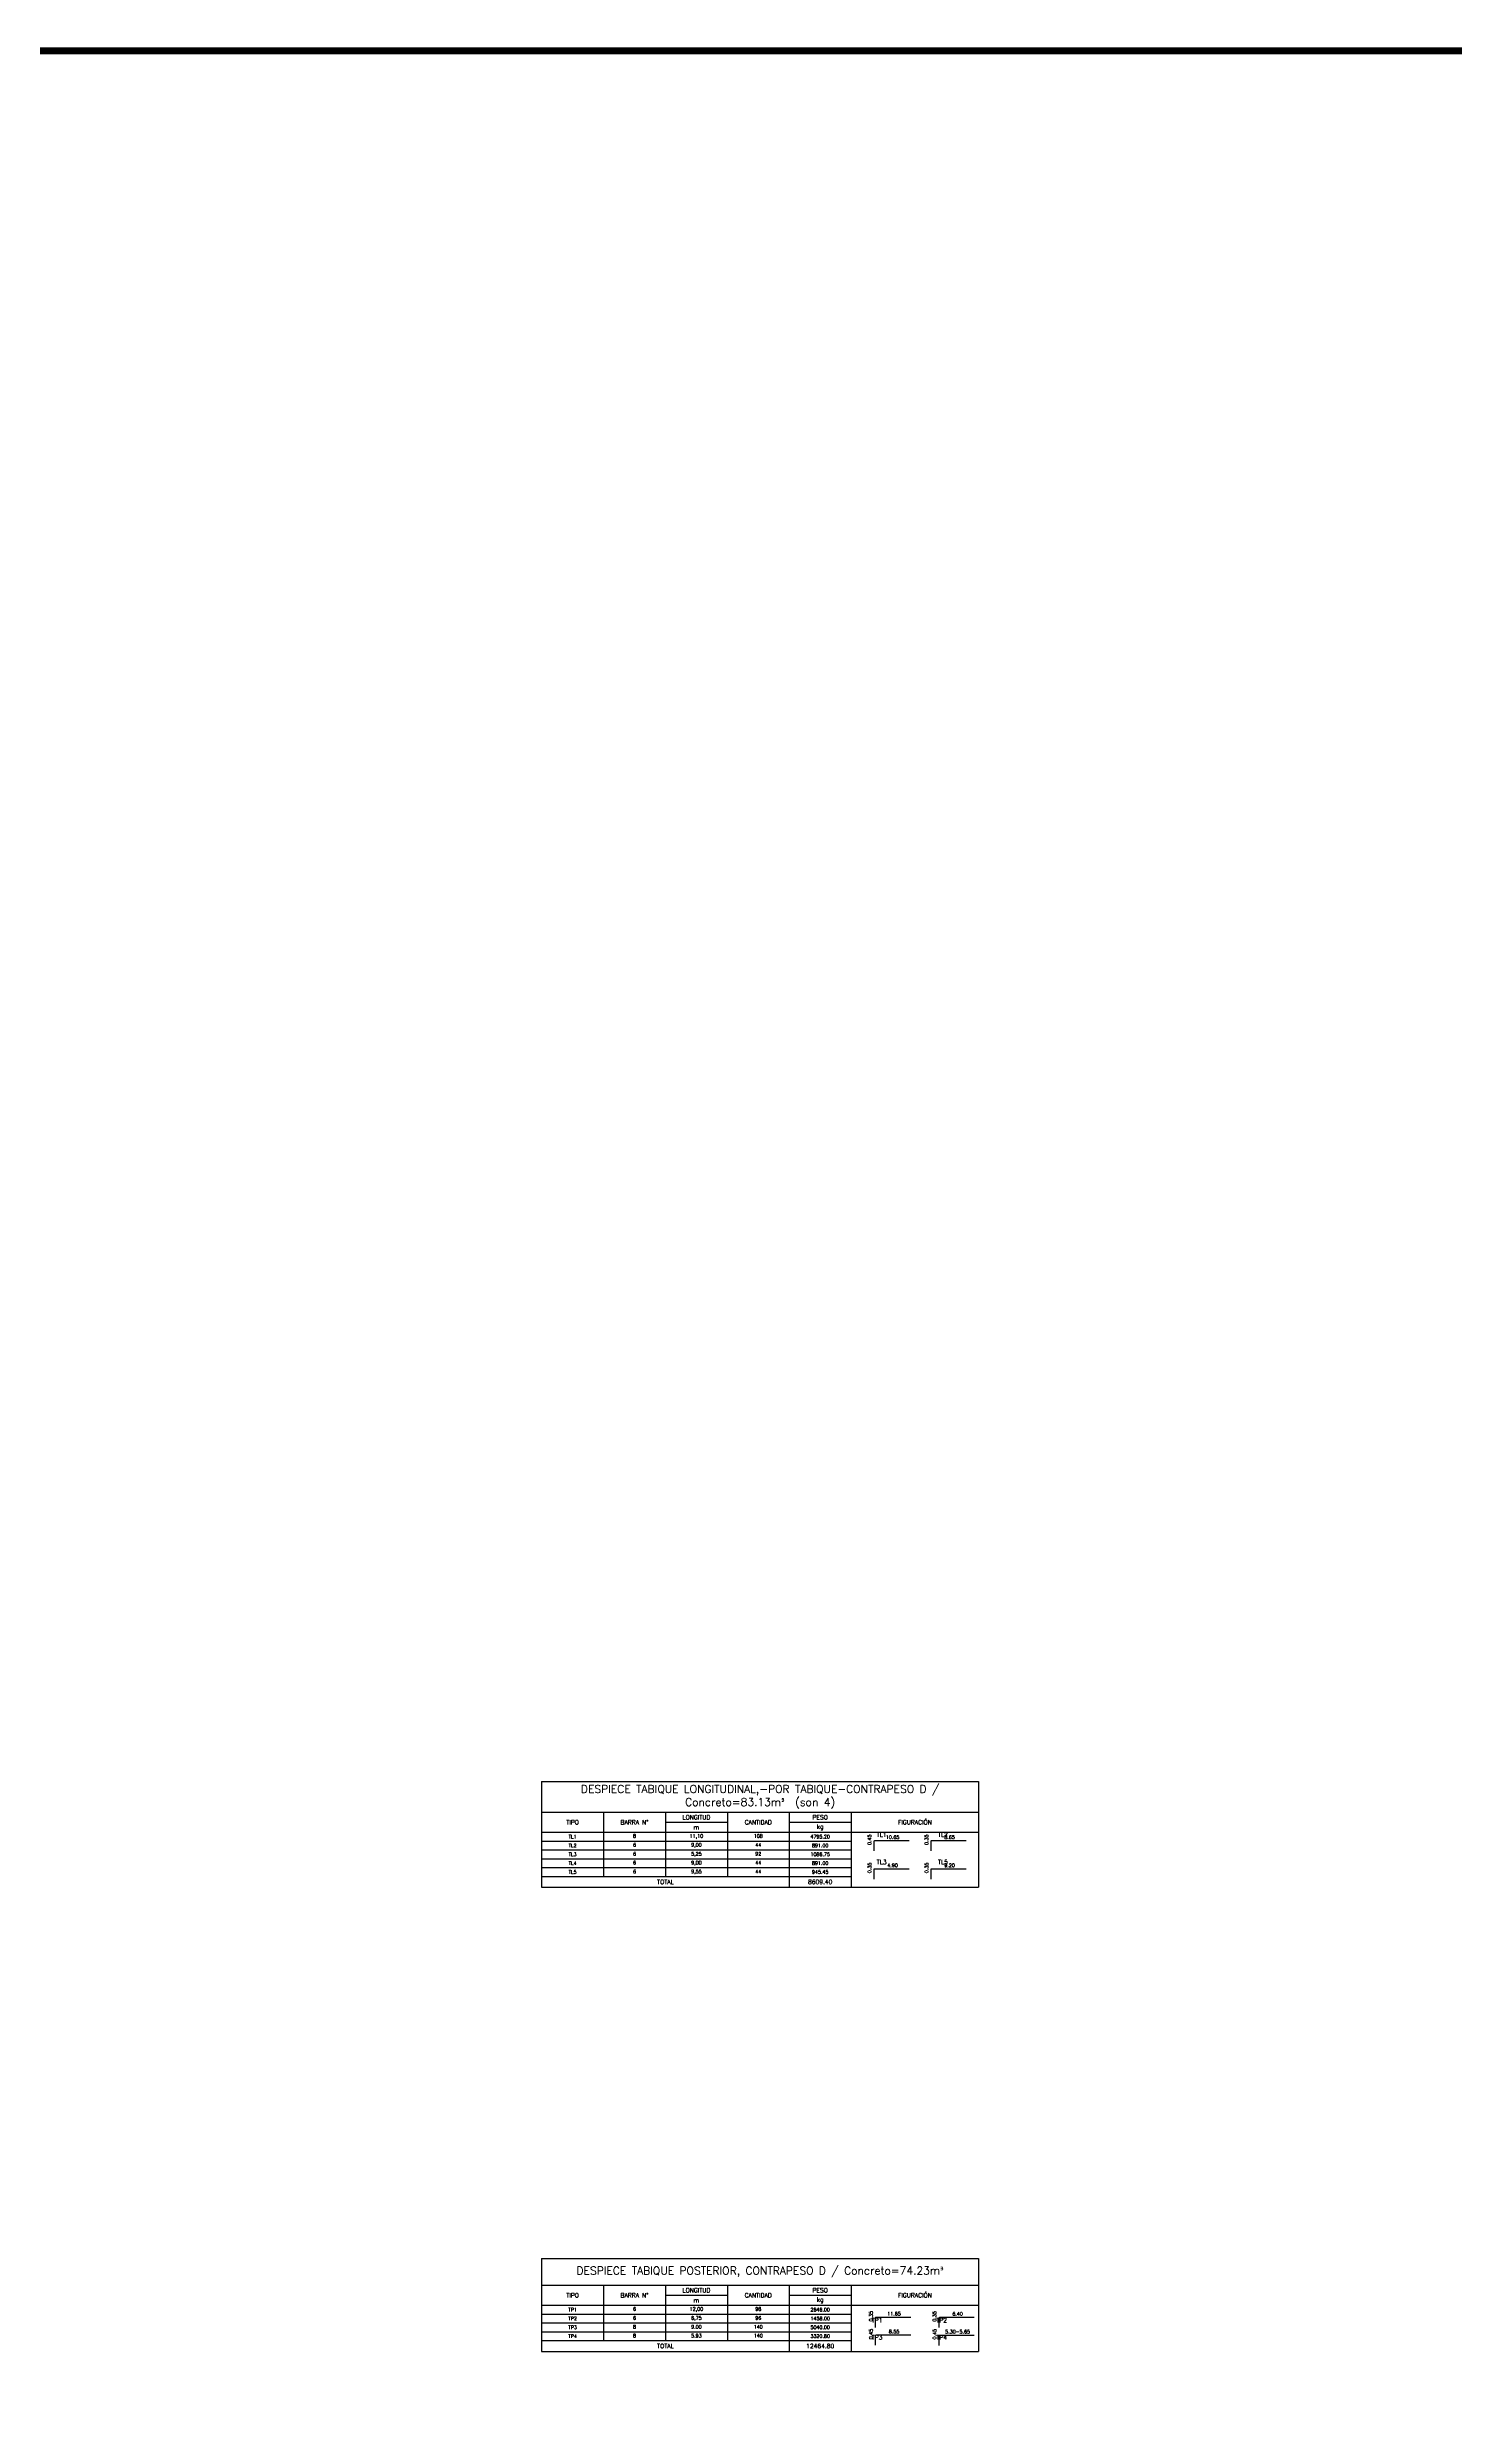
# Model space of a CAD drawing. Header units: metres. Extents: x 1080594 to 1081411, y 976871 to 977162.
# Drawn here: x 1080921.6 to 1080961.9, y 977085.4 to 977153.3 of the extents above; entities that cross this region are included whole.
import ezdxf

# ---------------------------------------------------------------- set-up
doc = ezdxf.new("R2010")
doc.units = ezdxf.units.M
doc.header["$LTSCALE"] = 25.4
for name, color, linetype, lineweight in [('COTA', 1, 'Continuous', 30), ('PLATINA', 54, 'Continuous', 30), ('R80', 3, 'Continuous', 30)]:
    doc.layers.add(name, color=color, linetype=linetype, lineweight=lineweight)
doc.layers.add('EST', color=150, linetype='Continuous')
doc.layers.add('REGL100', color=4, linetype='Continuous')
doc.styles.add('INTEINSA_Romans', font='ROMANS.shx')
doc.styles.add('romans', font='romans.shx')

# ---------------------------------------------------------------- blocks, each defined once
blk = doc.blocks.new('*T987')
at = {"color": 5, "linetype": 'ByBlock', "lineweight": -2, "transparency": 16777216}
for p, q in [((0, 0), (12.52, 0)), ((0, 0), (0, -3.031)), ((12.52, 0), (12.52, -3.031)), ((0, -0.881), (12.52, -0.881)), ((1.773, -0.881), (1.773, -1.454)), ((3.547, -0.881), (3.547, -1.454)), ((3.547, -1.167), (5.32, -1.167)), ((5.32, -0.881), (5.32, -1.454)), ((7.093, -0.881), (7.093, -1.454)), ((7.093, -1.167), (8.866, -1.167)), ((8.866, -0.881), (8.866, -1.454)), ((0, -1.454), (12.52, -1.454)), ((0, -2.721), (8.866, -2.721)), ((0, -3.031), (12.52, -3.031)), ((7.093, -2.721), (7.093, -3.031))]:
    blk.add_line(p, q, dxfattribs=at)
at = {"color": 2, "linetype": 'ByBlock', "lineweight": -2, "transparency": 16777216}
for p, q in [((0, -1.707), (8.866, -1.707)), ((0, -1.961), (8.866, -1.961)), ((1.773, -1.454), (1.773, -2.721)), ((3.547, -1.454), (3.547, -2.721)), ((5.32, -1.454), (5.32, -2.721)), ((7.093, -1.454), (7.093, -2.721)), ((8.866, -1.454), (8.866, -3.031)), ((0, -2.214), (8.866, -2.214)), ((0, -2.467), (8.866, -2.467))]:
    blk.add_line(p, q, dxfattribs=at)
at = {"color": 7, "transparency": 16777216, "insert": (6.26, -0.44), "char_height": 0.225, "width": 12.39997, "attachment_point": 5, "style": 'romans'}
blk.add_mtext('DESPIECE TABIQUE LONGITUDINAL,-POR TABIQUE-CONTRAPESO D / Concreto=83.13m{\\fISOCPEUR|b0|i0|c0|p34;³ } (son 4)', dxfattribs=at)
at = {"color": 4, "transparency": 16777216, "char_height": 0.125, "attachment_point": 5, "style": 'romans'}
for s, insert, width in [('TIPO', (0.887, -1.167), 1.65325), ('BARRA N°', (2.66, -1.167), 1.65325), ('LONGITUD', (4.433, -1.024), 1.65325), ('m', (4.433, -1.311), 1.65325), ('CANTIDAD', (6.206, -1.167), 1.65325), ('PESO', (7.98, -1.024), 1.65325), ('kg', (7.98, -1.311), 1.65325), ('FIGURACIÓN', (10.693, -1.167), 3.53371), ('TOTAL', (3.547, -2.876), 6.97301), ('8609.40', (7.98, -2.876), 1.65325)]:
    blk.add_mtext(s, dxfattribs=dict(at, insert=insert, width=width))
at = {"color": 3, "transparency": 16777216, "char_height": 0.1, "width": 1.65325, "style": 'romans'}
for s, insert, attachment_point in [('TL1', (0.887, -1.581), 5), ('TL2', (0.887, -1.834), 5), ('8', (2.66, -1.514), 2), ('6', (2.66, -1.767), 2), ('6', (2.66, -2.021), 2), ('11,10', (4.433, -1.514), 2), ('9,00', (4.433, -1.767), 2), ('5,25', (4.433, -2.021), 2), ('108', (6.206, -1.514), 2), ('44', (6.206, -1.767), 2), ('92', (6.206, -2.021), 2), ('4795.20', (7.98, -1.581), 5), ('891.00', (7.98, -1.834), 5), ('TL3', (0.887, -2.087), 5), ('TL4', (0.887, -2.341), 5), ('TL5', (0.887, -2.594), 5), ('6', (2.66, -2.274), 2), ('6', (2.66, -2.527), 2), ('9,00', (4.433, -2.274), 2), ('9,55', (4.433, -2.527), 2), ('44', (6.206, -2.274), 2), ('44', (6.206, -2.527), 2), ('1086.75', (7.98, -2.087), 5), ('891.00', (7.98, -2.341), 5), ('945.45', (7.98, -2.594), 5)]:
    blk.add_mtext(s, dxfattribs=dict(at, insert=insert, attachment_point=attachment_point))
blk = doc.blocks.new('*T720')
at = {"color": 5, "linetype": 'ByBlock', "lineweight": -2, "transparency": 16777216}
for p, q in [((0, 0), (12.52, 0)), ((0, 0), (0, -2.66)), ((12.52, 0), (12.52, -2.66)), ((0, -0.763), (12.52, -0.763)), ((0, -1.336), (12.52, -1.336)), ((1.773, -0.763), (1.773, -1.336)), ((3.547, -0.763), (3.547, -1.336)), ((3.547, -1.05), (5.32, -1.05)), ((5.32, -0.763), (5.32, -1.336)), ((7.093, -0.763), (7.093, -1.336)), ((7.093, -1.05), (8.866, -1.05)), ((8.866, -0.763), (8.866, -1.336)), ((0, -2.35), (8.866, -2.35)), ((0, -2.66), (12.52, -2.66)), ((7.093, -2.35), (7.093, -2.66))]:
    blk.add_line(p, q, dxfattribs=at)
at = {"color": 2, "linetype": 'ByBlock', "lineweight": -2, "transparency": 16777216}
for p, q in [((1.773, -1.336), (1.773, -2.35)), ((3.547, -1.336), (3.547, -2.35)), ((5.32, -1.336), (5.32, -2.35)), ((7.093, -1.336), (7.093, -2.35)), ((8.866, -1.336), (8.866, -2.66)), ((0, -1.59), (8.866, -1.59)), ((0, -1.843), (8.866, -1.843)), ((0, -2.096), (8.866, -2.096))]:
    blk.add_line(p, q, dxfattribs=at)
at = {"color": 7, "transparency": 16777216, "insert": (6.26, -0.381), "char_height": 0.225, "width": 12.39997, "attachment_point": 5, "style": 'romans'}
blk.add_mtext('DESPIECE TABIQUE POSTERIOR, CONTRAPESO D / Concreto=74.23m{\\fISOCPEUR|b0|i0|c0|p34;³}', dxfattribs=at)
at = {"color": 4, "transparency": 16777216, "char_height": 0.125, "attachment_point": 5, "style": 'romans'}
for s, insert, width in [('TIPO', (0.887, -1.05), 1.65325), ('BARRA N°', (2.66, -1.05), 1.65325), ('LONGITUD', (4.433, -0.906), 1.65325), ('m', (4.433, -1.193), 1.65325), ('CANTIDAD', (6.206, -1.05), 1.65325), ('PESO', (7.98, -0.906), 1.65325), ('kg', (7.98, -1.193), 1.65325), ('FIGURACIÓN', (10.693, -1.05), 3.53371), ('TOTAL', (3.547, -2.505), 6.97301), ('12464.80', (7.98, -2.505), 1.65325)]:
    blk.add_mtext(s, dxfattribs=dict(at, insert=insert, width=width))
at = {"color": 3, "transparency": 16777216, "char_height": 0.1, "width": 1.65325, "style": 'romans'}
for s, insert, attachment_point in [('TP1', (0.887, -1.463), 5), ('TP2', (0.887, -1.716), 5), ('TP3', (0.887, -1.97), 5), ('8', (2.66, -1.903), 2), ('6', (2.66, -1.396), 2), ('6', (2.66, -1.65), 2), ('12,00', (4.433, -1.396), 2), ('9.00', (4.433, -1.903), 2), ('6,75', (4.433, -1.65), 2), ('140', (6.206, -1.903), 2), ('98', (6.206, -1.396), 2), ('96', (6.206, -1.65), 2), ('2646.00', (7.98, -1.463), 5), ('5040.00', (7.98, -1.97), 5), ('1458.00', (7.98, -1.716), 5), ('TP4', (0.887, -2.223), 5), ('8', (2.66, -2.156), 2), ('5.93', (4.433, -2.156), 2), ('140', (6.206, -2.156), 2), ('3320.80', (7.98, -2.223), 5)]:
    blk.add_mtext(s, dxfattribs=dict(at, insert=insert, attachment_point=attachment_point))

msp = doc.modelspace()

# ---------------------------------------------------------------- hatches: boundary and pattern name
at = {"layer": 'PLATINA', "transparency": 33554531}
h = msp.add_hatch(dxfattribs=at)
h.set_pattern_fill('ANGLE', color=252)
h.set_pattern_definition([(0, (287.905, 0.5145), (0, 6.985), [5.08, -1.905]), (90, (287.905, 0.5145), (-6.985, 4e-16), [5.08, -1.905])])
h.paths.add_polyline_path([(1080953.658883, 977125.882876), (1080953.677933, 977125.882876), (1080953.677933, 977125.638979), (1080953.658883, 977125.638979)])
h = msp.add_hatch(dxfattribs=at)
h.set_pattern_fill('ANGLE', color=252)
h.set_pattern_definition([(0, (288.803, 0.5144), (0, 6.985), [5.08, -1.905]), (90, (288.803, 0.5144), (-6.985, 4e-16), [5.08, -1.905])])
h.paths.add_polyline_path([(1080953.658883, 977125.882876), (1080953.677933, 977125.882876), (1080953.677933, 977125.638979), (1080953.658883, 977125.638979)])
h = msp.add_hatch(dxfattribs=at)
h.set_pattern_fill('ANGLE', color=252)
h.set_pattern_definition([(0, (288.061, 0.5145), (0, 6.985), [5.08, -1.905]), (90, (288.061, 0.5145), (-6.985, 4e-16), [5.08, -1.905])])
h.paths.add_polyline_path([(1080953.833883, 977125.882876), (1080953.852933, 977125.882876), (1080953.852933, 977125.638979), (1080953.833883, 977125.638979)])
h = msp.add_hatch(dxfattribs=at)
h.set_pattern_fill('ANGLE', color=252)
h.set_pattern_definition([(0, (288.959, 0.5144), (0, 6.985), [5.08, -1.905]), (90, (288.959, 0.5144), (-6.985, 4e-16), [5.08, -1.905])])
h.paths.add_polyline_path([(1080953.833883, 977125.882876), (1080953.852933, 977125.882876), (1080953.852933, 977125.638979), (1080953.833883, 977125.638979)])
h = msp.add_hatch(dxfattribs=at)
h.set_pattern_fill('ANGLE', color=252)
h.set_pattern_definition([(0, (286.93, 0.5), (0, 6.985), [5.08, -1.905]), (90, (286.93, 0.5), (-6.985, 4e-16), [5.08, -1.905])])
h.paths.add_polyline_path([(1080954.633895, 977125.86826), (1080954.652945, 977125.86826), (1080954.652945, 977125.624363), (1080954.633895, 977125.624363)])
h = msp.add_hatch(dxfattribs=at)
h.set_pattern_fill('ANGLE', color=252)
h.set_pattern_definition([(0, (287.828, 0.5), (0, 6.985), [5.08, -1.905]), (90, (287.828, 0.5), (-6.985, 4e-16), [5.08, -1.905])])
h.paths.add_polyline_path([(1080954.633895, 977125.86826), (1080954.652945, 977125.86826), (1080954.652945, 977125.624363), (1080954.633895, 977125.624363)])
h = msp.add_hatch(dxfattribs=at)
h.set_pattern_fill('ANGLE', color=252)
h.set_pattern_definition([(0, (287.086, 0.5), (0, 6.985), [5.08, -1.905]), (90, (287.086, 0.5), (-6.985, 4e-16), [5.08, -1.905])])
h.paths.add_polyline_path([(1080954.808895, 977125.86826), (1080954.827945, 977125.86826), (1080954.827945, 977125.624363), (1080954.808895, 977125.624363)])
h = msp.add_hatch(dxfattribs=at)
h.set_pattern_fill('ANGLE', color=252)
h.set_pattern_definition([(0, (287.984, 0.5), (0, 6.985), [5.08, -1.905]), (90, (287.984, 0.5), (-6.985, 4e-16), [5.08, -1.905])])
h.paths.add_polyline_path([(1080954.808895, 977125.86826), (1080954.827945, 977125.86826), (1080954.827945, 977125.624363), (1080954.808895, 977125.624363)])
h = msp.add_hatch(dxfattribs=at)
h.set_pattern_fill('ANGLE', color=252)
h.set_pattern_definition([(0, (288.712, 0.476), (0, 6.985), [5.08, -1.905]), (90, (288.712, 0.476), (-6.985, 4e-16), [5.08, -1.905])])
h.paths.add_polyline_path([(1080954.418414, 977124.400753), (1080954.393014, 977124.400753), (1080954.393014, 977124.138044), (1080954.418414, 977124.138044)])
h.paths.add_polyline_path([(1080954.093814, 977124.400753), (1080954.068414, 977124.400753), (1080954.068414, 977124.138044), (1080954.093814, 977124.138044)])

# ---------------------------------------------------------------- linework, layer by layer
at = {"layer": 'COTA', "const_width": 0.2}
msp.add_lwpolyline([(1080619.797527, 977153.234077), (1081240.811784, 977153.234077), (1081240.811784, 976870.940986), (1080619.797527, 976870.940986)], close=True, dxfattribs=at)
at = {"layer": 'EST', "transparency": 33554687}
for points in [[(1080946.319145, 977101.941176), (1080945.320673, 977101.941176, 0.414213562), (1080945.305673, 977101.926176), (1080945.305673, 977101.657775)], [(1080947.951764, 977101.941176), (1080946.953292, 977101.941176, 0.414213562), (1080946.938292, 977101.926176), (1080946.938292, 977101.657775)], [(1080946.319145, 977101.132338), (1080945.320673, 977101.132338, 0.414213562), (1080945.305673, 977101.117338), (1080945.305673, 977100.848937)], [(1080947.951764, 977101.132338), (1080946.953292, 977101.132338, 0.414213562), (1080946.938292, 977101.117338), (1080946.938292, 977100.848937)], [(1080946.361926, 977088.285794), (1080945.363454, 977088.285794, 0.414213562), (1080945.348454, 977088.270794), (1080945.348454, 977088.002393)], [(1080946.361926, 977087.775511), (1080945.363454, 977087.775511, 0.414213562), (1080945.348454, 977087.760511), (1080945.348454, 977087.49211)], [(1080948.182225, 977088.281773), (1080947.183752, 977088.281773, 0.414213562), (1080947.168752, 977088.266773), (1080947.168752, 977087.998372)], [(1080948.182225, 977087.77149), (1080947.183752, 977087.77149, 0.414213562), (1080947.168752, 977087.75649), (1080947.168752, 977087.488089)]]:
    msp.add_lwpolyline(points, format="xyb", dxfattribs=at)

# ---------------------------------------------------------------- block references
for name, p in [('*T987', (1080935.789478, 977103.644712)), ('*T720', (1080935.789478, 977089.9735))]:
    msp.add_blockref(name, p)

# ---------------------------------------------------------------- texts
at = {"layer": 'R80', "transparency": 33554687, "char_height": 0.1, "width": 0.65938551, "attachment_point": 3, "rotation": 90, "style": 'romans'}
for s, insert in [('0.45', (1080945.133319, 977102.126145)), ('0.35', (1080946.765938, 977102.126145)), ('0.35', (1080945.133319, 977101.317308)), ('0.35', (1080946.765938, 977101.317308)), ('0.35', (1080945.1761, 977088.470763)), ('0.35', (1080946.996399, 977088.466742)), ('0.45', (1080945.1761, 977087.96048)), ('0.45', (1080946.996399, 977087.956459))]:
    msp.add_mtext(s, dxfattribs=dict(at, insert=insert))
at = {"layer": 'R80', "transparency": 33554687, "char_height": 0.1, "attachment_point": 2, "style": 'romans'}
for s, insert, width in [('10.65', (1080945.842831, 977102.101523), 0.87619027), ('8.65', (1080947.47545, 977102.101523), 0.74364971), ('4.90', (1080945.842831, 977101.292686), 0.87619027), ('9.20', (1080947.47545, 977101.292686), 0.74364971), ('11.65', (1080945.885612, 977088.446141), 0.87619027), ('6.40', (1080947.705911, 977088.442121), 0.74364971), ('8.55', (1080945.885612, 977087.935858), 0.87619027), ('5.30-5.65', (1080947.705911, 977087.931838), 0.74364971)]:
    msp.add_mtext(s, dxfattribs=dict(at, insert=insert, width=width))
at = {"layer": 'REGL100', "color": 4, "lineweight": 30, "transparency": 33554687, "char_height": 0.125, "attachment_point": 1, "line_spacing_factor": 0.9, "style": 'INTEINSA_Romans'}
for s, insert in [('^ITL1', (1080944.888036, 977102.187919)), ('^ITL2', (1080946.642662, 977102.187919)), ('^ITL3', (1080944.888036, 977101.39753)), ('^ITL5', (1080946.642662, 977101.39753)), ('^ITP1', (1080944.74835, 977088.271512)), ('^ITP3', (1080944.74835, 977087.779677)), ('^ITP2', (1080946.596817, 977088.271512)), ('^ITP4', (1080946.596817, 977087.779677))]:
    msp.add_mtext(s, dxfattribs=dict(at, insert=insert))

doc.saveas('drawing.dxf')
